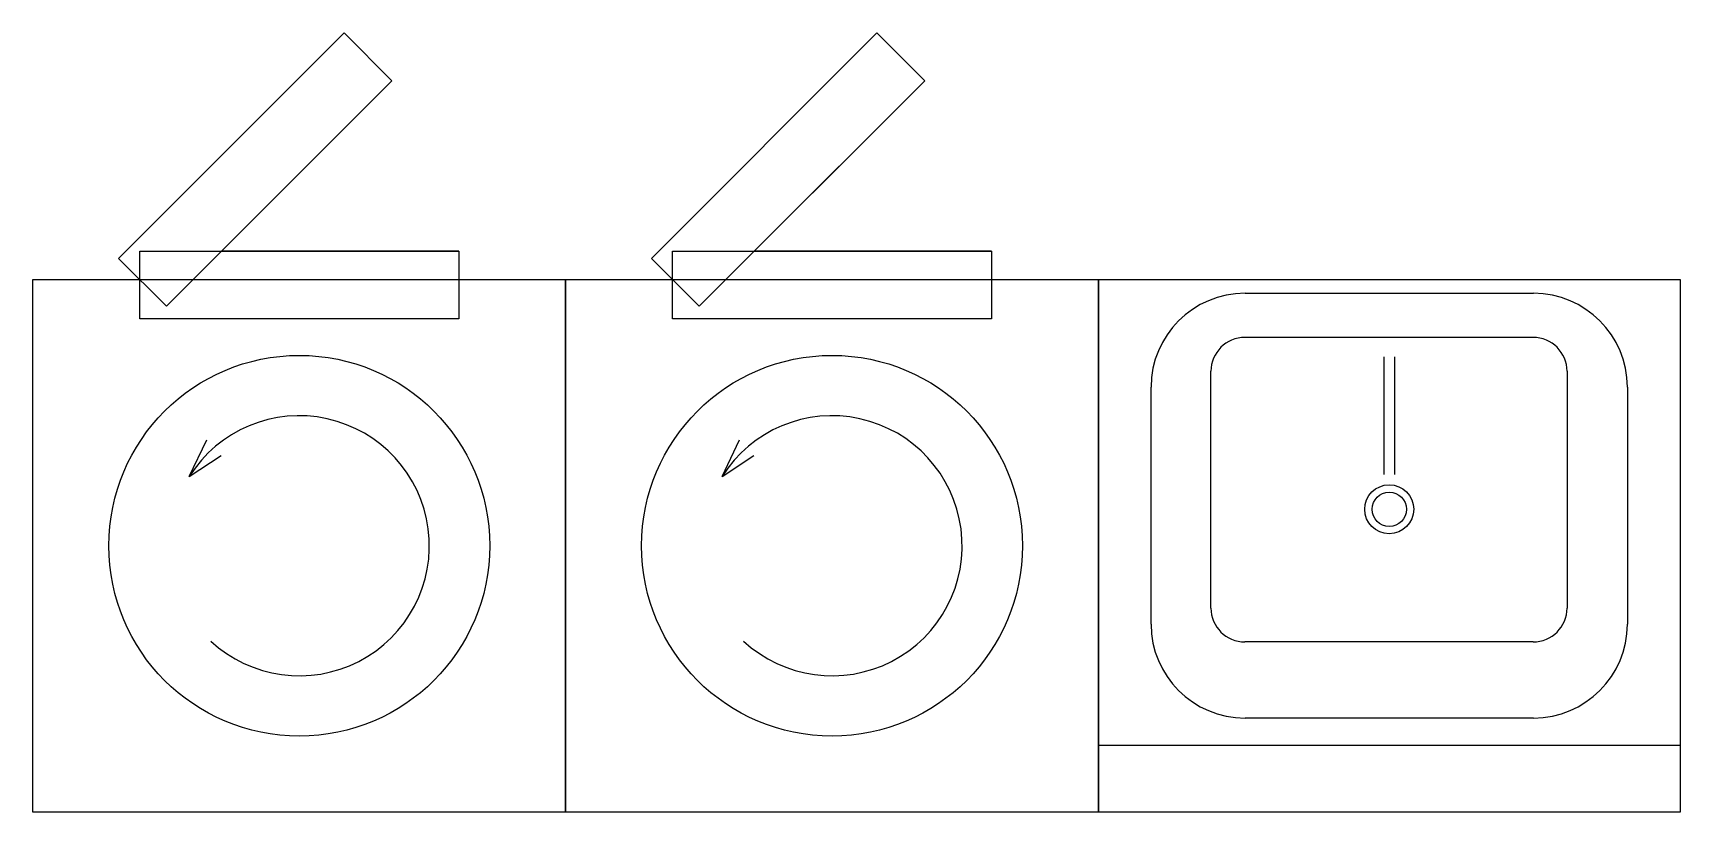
# Model space of a CAD drawing. Extents: x 129 to 1984, y 148 to 1026.
import ezdxf

# ---------------------------------------------------------------- set-up
doc = ezdxf.new("R2010")
doc.units = 0
doc.layers.get('0').update_dxf_attribs({"color": 2, "linetype": 'CONTINUOUS'})

msp = doc.modelspace()

# ---------------------------------------------------------------- linework, layer by layer
at = {"color": 0}
for p, q in [((225.6, 771.5), (479.7, 1025.6)), ((479.7, 1025.6), (533.5, 971.7)), ((825.6, 771.5), (1079.7, 1025.6)), ((1079.7, 1025.6), (1133.5, 971.7)), ((533.5, 971.7), (279.5, 717.7)), ((341.4, 779.7), (533.5, 971.7)), ((1133.5, 971.7), (879.5, 717.7)), ((941.4, 779.7), (1133.5, 971.7)), ((249.5, 703.5), (249.5, 779.7)), ((249.5, 779.7), (608.8, 779.7)), ((608.8, 779.7), (341.4, 779.7)), ((608.8, 779.7), (608.8, 703.5)), ((849.5, 703.5), (849.5, 779.7)), ((849.5, 779.7), (1208.8, 779.7)), ((1208.8, 779.7), (941.4, 779.7)), ((1208.8, 779.7), (1208.8, 703.5)), ((279.5, 717.7), (225.6, 771.5)), ((879.5, 717.7), (825.6, 771.5)), ((129.1, 147.7), (129.1, 747.7)), ((129.1, 747.7), (729.1, 747.7)), ((729.1, 147.7), (729.1, 747.7)), ((729.1, 747.7), (1329.1, 747.7)), ((729.1, 747.7), (729.1, 147.7)), ((1329.1, 147.7), (1329.1, 747.7)), ((1329.1, 747.7), (1329.1, 747.7)), ((1329.1, 747.7), (1329.1, 747.7)), ((1329.1, 747.7), (1984.1, 747.7)), ((1329.1, 222.7), (1329.1, 747.7)), ((1329.1, 747.7), (1984.1, 747.7)), ((1329.1, 747.7), (1329.1, 147.7)), ((1984.1, 747.7), (1984.1, 147.7)), ((1494.3, 732.2), (1819, 732.2)), ((608.8, 703.5), (249.5, 703.5)), ((1208.8, 703.5), (849.5, 703.5)), ((1494, 682.6), (1818.7, 682.6)), ((1650.6, 660.5), (1650.6, 528)), ((1662.7, 660.5), (1662.7, 528)), ((1455.7, 377.5), (1455.7, 644.3)), ((1857, 644.3), (1857, 377.5)), ((1388.4, 359.5), (1388.4, 626.3)), ((1924.9, 626.3), (1924.9, 359.5)), ((305.2, 525.8), (324.8, 567)), ((905.2, 525.8), (924.8, 567)), ((305.2, 525.8), (341, 549.5)), ((905.2, 525.8), (941, 549.5)), ((1818.7, 339.3), (1494, 339.3)), ((1819, 253.6), (1494.3, 253.6)), ((1984.1, 222.7), (1329.1, 222.7)), ((1984.1, 147.7), (129.1, 147.7))]:
    msp.add_line(p, q, dxfattribs=at)
for centre, radius in [((429.1, 447.7), 214.5), ((1029.1, 447.7), 214.5), ((1656.6, 488.8), 27.6), ((1656.6, 488.8), 19.3)]:
    msp.add_circle(centre, radius, dxfattribs=at)
for centre, radius, start, end in [((1494.3, 626.3), 105.9, 90, 180), ((1819, 626.3), 105.9, 0, 90), ((1494, 644.3), 38.2, 90, 180), ((1818.7, 644.3), 38.2, 0, 90), ((429.1, 447.7), 146.5, 227.102, 147.7648), ((1029.1, 447.7), 146.5, 227.102, 147.7648), ((1494, 377.5), 38.2, 180, 270), ((1818.7, 377.5), 38.2, 270, 0), ((1494.3, 359.5), 105.9, 180, 270), ((1819, 359.5), 105.9, 270, 0)]:
    msp.add_arc(centre, radius, start, end, dxfattribs=at)

doc.saveas('drawing.dxf')
